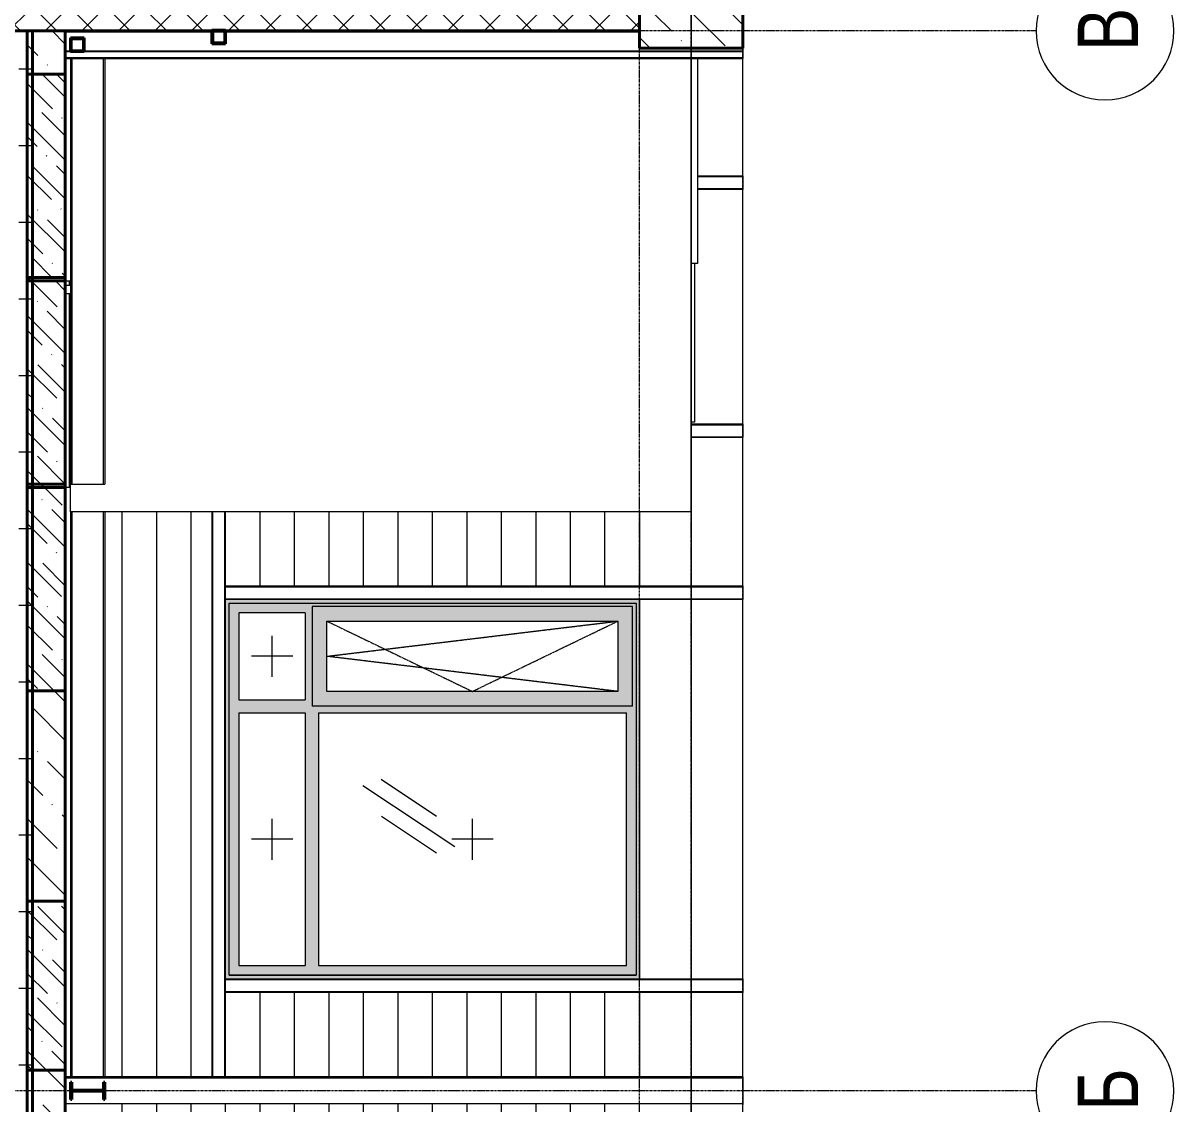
# Model space of a CAD drawing. Header units: millimetres. Extents: x 1117013 to 3394463, y -717780 to -102922.
# Drawn here: x 1305395 to 1312070, y -548771 to -542498 of the extents above; entities that cross this region are included whole.
import ezdxf

# ---------------------------------------------------------------- set-up
doc = ezdxf.new("R2010")
doc.units = ezdxf.units.MM
doc.linetypes.add('ADSK_Линия сетки', pattern=[21, 12, -3, 3, -3])
doc.linetypes.add('ADSK_Штриховая_ш2 п1', pattern=[3, 2, -1])
for name, color, linetype, lineweight in [('0003-Основная тонкая 0.13', 9, 'Continuous', 13), ('A-FLOR', 192, 'Continuous', 18), ('A-FLOR-LEVL', 51, 'Continuous', 9), ('A-FLOR-PATT', 8, 'Continuous', 40), ('A-GLAZ', 151, 'Continuous', 18), ('A-WALL', 113, 'Continuous', 18), ('A-WALL-PATT', 111, 'Continuous', 40), ('I-WALL', 2, 'Continuous', 18), ('S-BEAM', 12, 'Continuous', 18), ('S-COLS', 52, 'Continuous', 18), ('S-GRID', 1, 'Continuous', 9), ('S-GRID-IDEN', 1, 'Continuous', 20), ('S-STRS', 31, 'Continuous', 18), ('Ограждение', 7, 'Continuous', 18), ('Поручни', 7, 'Continuous', 18)]:
    doc.layers.add(name, color=color, linetype=linetype, lineweight=lineweight)
doc.styles.add('Century Gothic_2', font='GOTHIC.TTF', dxfattribs={"width": 0.8, "height": 350})
pattern_1 = [(236.31, (2475.93, 1244.6), (-1777.996, -3556), [641.07, -5769.6]), (236.31, (2511.5, 1137.9), (-1777.996, -3556), [384.64, -6026.03]), (236.31, (2298.13, 1137.9), (-1777.996, -3556.002), [384.64, -6026.03])]
pattern_2 = [(135, (1309269.55, -553434.85), (-308.6967, 84.1903), [396.875, -79.375, 3.353, -76.022])]
pattern_3 = [(45, (1409.13, 0), (84.1903, 308.6967), [396.875, -79.375, 3.353, -76.022])]

# ---------------------------------------------------------------- blocks, each defined once
blk = doc.blocks.new('rehau_окно_двупольное_2_фрамуги - 2160-2360 _створка и глухое__фрамуга-верх-884220-В_Разрез_Верт_1')
at = {"layer": 'A-GLAZ'}
h = blk.add_hatch(color=256, dxfattribs=at)
h.paths.add_polyline_path([(9000, 300), (9000, 2700), (6800, 2700), (6800, 300), (8134.5, 300)], flags=0)
h.paths.add_polyline_path([(6820, 320), (6820, 2680), (8980, 2680), (8980, 320), (8134.5, 320)], flags=0)
h = blk.add_hatch(color=256, dxfattribs=at)
h.paths.add_polyline_path([(8960, 320), (8980, 320), (8980, 2680), (6820, 2680), (6820, 320), (8875, 320)], flags=0)
h.paths.add_polyline_path([(8382, 340), (8382, 2198), (8960, 2198), (8960, 340), (8467, 340)], flags=0)
h.paths.add_polyline_path([(6876, 376), (6876, 2162), (8342, 2162), (8342, 376), (8134.5, 376)], flags=0)
h.paths.add_polyline_path([(8342, 2238), (6876, 2238), (6876, 2624), (8342, 2624)], flags=0)
h.paths.add_polyline_path([(8875, 2238), (8418, 2238), (8418, 2624), (8924, 2624), (8924, 2238)], flags=0)
at = {"layer": 'A-GLAZ', "lineweight": 9}
h = blk.add_hatch(dxfattribs=at)
h.set_pattern_fill('FP_2', color=256, style=0, pattern_type=2)
h.set_pattern_definition(pattern_1)
h.paths.add_polyline_path([(6878.3, 2238), (8342, 2238), (8342, 2624), (6876, 2624), (6876, 2238)], flags=0)
h = blk.add_hatch(dxfattribs=at)
h.set_pattern_fill('FP_2', color=256, style=0, pattern_type=2)
h.set_pattern_definition(pattern_1)
h.paths.add_polyline_path([(6876, 376), (8342, 376), (8342, 2162), (6876, 2162), (6876, 504.7)], flags=0)
at = {"layer": 'A-GLAZ'}
h = blk.add_hatch(color=256, dxfattribs=at)
h.paths.add_polyline_path([(8382, 340), (8960, 340), (8960, 2198), (8382, 2198), (8382, 1572.7)], flags=0)
h.paths.add_polyline_path([(8467, 425), (8467, 2113), (8875, 2113), (8875, 425)], flags=0)
for p, q in [((6820, 2680), (8980, 2680)), ((6820, 2680), (6820, 320)), ((6820, 320), (6820, 2680)), ((6820, 2680), (8980, 2680)), ((8980, 2680), (8980, 320)), ((8980, 2680), (8980, 320)), ((6876, 2624), (6876, 2238)), ((8342, 2624), (6876, 2624)), ((8342, 2624), (8342, 2238)), ((8418, 2624), (8418, 2238)), ((8924, 2624), (8418, 2624)), ((8924, 2238), (8924, 2624)), ((8342, 2238), (6876, 2238)), ((8924, 2238), (8418, 2238)), ((6876, 2162), (6876, 376)), ((8342, 2162), (6876, 2162)), ((8342, 2162), (8342, 376)), ((8960, 2198), (8382, 2198)), ((8382, 340), (8382, 2198)), ((8960, 340), (8960, 2198)), ((8467, 2113), (8875, 2113)), ((8467, 425), (8467, 2113)), ((8875, 2113), (8875, 425)), ((8875, 425), (8467, 425)), ((6876, 376), (8342, 376)), ((8382, 340), (8960, 340)), ((8980, 320), (6820, 320)), ((8980, 320), (6820, 320))]:
    blk.add_line(p, q, dxfattribs=at)
at = {"layer": 'A-GLAZ', "linetype": 'ADSK_Штриховая_ш2 п1'}
for p, q in [((7609, 2311), (7609, 2551)), ((8671, 2311), (8671, 2551)), ((7489, 2431), (7729, 2431)), ((8551, 2431), (8791, 2431)), ((8467, 425), (8671, 2113)), ((8875, 2113), (8467, 1269)), ((8671, 2113), (8875, 425)), ((7609, 1149), (7609, 1389)), ((7489, 1269), (7729, 1269)), ((8467, 1269), (8875, 425))]:
    blk.add_line(p, q, dxfattribs=at)
blk = doc.blocks.new('ADSK_КолоннаНесущая_Труба_ГОСТ 30245-2003 - 160x160x6-766301-В_Разрез_Верт_1')
at = {"layer": 'S-COLS'}
for p, q in [((6076, 3630), (6076, -300)), ((6224, 3630), (6224, -300)), ((6230, -300), (6230, 3630)), ((6230, -300), (6070, -300))]:
    blk.add_line(p, q, dxfattribs=at)
blk = doc.blocks.new('ADSK_КолоннаНесущая_Труба_ГОСТ 30245-2003 - 160x160x6-795632-В_Разрез_Верт_1')
at = {"layer": 'S-COLS'}
for p, q in [((12140, 3630), (12140, -300)), ((12146, 3630), (12146, -300)), ((12180, -300), (12140, -300))]:
    blk.add_line(p, q, dxfattribs=at)
blk = doc.blocks.new('ADSK_Балка_Двутавр_ТипБ_АСТО20-93 - 20Б1-889042-В_Разрез_Верт_1')
at = {"layer": 'S-BEAM', "lineweight": 40}
for p, q in [((6200, 3600), (6100, 3600)), ((6100, 3600), (6100, 3592)), ((6100, 3592), (6147.25, 3592)), ((6147.25, 3592), (6147.25, 3408)), ((6152.75, 3408), (6152.75, 3592)), ((6152.75, 3592), (6200, 3592)), ((6200, 3592), (6200, 3600)), ((6147.25, 3408), (6100, 3408)), ((6100, 3408), (6100, 3400)), ((6200, 3408), (6152.75, 3408)), ((6200, 3400), (6200, 3408)), ((6100, 3400), (6200, 3400))]:
    blk.add_line(p, q, dxfattribs=at)
blk = doc.blocks.new('ADSK_Балка_Труба_ГОСТ 30245-2003 - 80x80x5-851525-В_Разрез_Верт_1')
at = {"layer": 'S-BEAM', "lineweight": 40}
for p, q in [((12180, 3600), (12180, 3520)), ((12260, 3600), (12180, 3600)), ((12185, 3595), (12255, 3595)), ((12185, 3525), (12185, 3595)), ((12255, 3595), (12255, 3525)), ((12260, 3520), (12260, 3600)), ((12180, 3520), (12260, 3520)), ((12255, 3525), (12185, 3525))]:
    blk.add_line(p, q, dxfattribs=at)
blk = doc.blocks.new('ADSK_Балка_Труба_ГОСТ 30245-2003 - 80x80x5-888881-В_Разрез_Верт_1')
at = {"layer": 'S-BEAM', "lineweight": 40}
for p, q in [((12225, 2780), (12225, 2700)), ((12305, 2780), (12225, 2780)), ((12230, 2775), (12300, 2775)), ((12230, 2705), (12230, 2775)), ((12300, 2775), (12300, 2705)), ((12305, 2700), (12305, 2780)), ((12225, 2700), (12305, 2700)), ((12300, 2705), (12230, 2705))]:
    blk.add_line(p, q, dxfattribs=at)
blk = doc.blocks.new('SK_ПлитаПерекрытия_Пустотная - ПК 68-10-8-778403-В_Разрез_Верт_1')
at = {"layer": 'S-BEAM', "lineweight": 9}
h = blk.add_hatch(dxfattribs=at)
h.set_pattern_fill('FP_4', color=256, style=0, pattern_type=2)
h.set_pattern_definition(pattern_3)
h.paths.add_polyline_path([(6270, 3630), (7250, 3630), (7250, 3850), (6270, 3850)], flags=0)
at = {"layer": 'S-BEAM', "lineweight": 40}
for p, q in [((7250, 3850), (6270, 3850)), ((6270, 3850), (6270, 3630)), ((7250, 3630), (7250, 3850)), ((6270, 3630), (7250, 3630))]:
    blk.add_line(p, q, dxfattribs=at)
blk = doc.blocks.new('SK_ПлитаПерекрытия_Пустотная - ПК 68-12-8-778387-В_Разрез_Верт_1')
at = {"layer": 'S-BEAM', "lineweight": 9}
h = blk.add_hatch(dxfattribs=at)
h.set_pattern_fill('FP_5', color=256, style=0, pattern_type=2)
h.set_pattern_definition([(45, (1409.13, 0), (84.1895, 308.696), [396.875, -79.375, 3.353, -76.022])])
h.paths.add_polyline_path([(10870, 3630), (12050, 3630), (12050, 3850), (10870, 3850), (10870, 3803.8)], flags=0)
at = {"layer": 'S-BEAM', "lineweight": 40}
for p, q in [((12050, 3850), (10870, 3850)), ((10870, 3850), (10870, 3630)), ((12050, 3630), (12050, 3850)), ((10870, 3630), (12050, 3630))]:
    blk.add_line(p, q, dxfattribs=at)
blk = doc.blocks.new('SK_ПлитаПерекрытия_Пустотная - ПК 68-12-8-V1-В_Разрез_Верт_1')
at = {"layer": 'S-BEAM', "lineweight": 9}
h = blk.add_hatch(dxfattribs=at)
h.set_pattern_fill('FP_4', color=256, style=0, pattern_type=2)
h.set_pattern_definition(pattern_3)
h.paths.add_polyline_path([(10590.1, 3630), (10850, 3630), (10850, 3850), (9670, 3850), (9670, 3630), (10098.9, 3630)], flags=0)
at = {"layer": 'S-BEAM', "lineweight": 40}
for p, q in [((10850, 3850), (9670, 3850)), ((9670, 3850), (9670, 3630)), ((10850, 3630), (10850, 3850)), ((9670, 3630), (10850, 3630))]:
    blk.add_line(p, q, dxfattribs=at)
blk = doc.blocks.new('SK_ПлитаПерекрытия_Пустотная - ПК 68-12-8-V2-В_Разрез_Верт_1')
at = {"layer": 'S-BEAM', "lineweight": 9}
h = blk.add_hatch(dxfattribs=at)
h.set_pattern_fill('FP_4', color=256, style=0, pattern_type=2)
h.set_pattern_definition(pattern_3)
h.paths.add_polyline_path([(8470, 3630), (9650, 3630), (9650, 3850), (8470, 3850)], flags=0)
at = {"layer": 'S-BEAM', "lineweight": 40}
for p, q in [((9650, 3850), (8470, 3850)), ((8470, 3850), (8470, 3630)), ((9650, 3630), (9650, 3850)), ((8470, 3630), (9650, 3630))]:
    blk.add_line(p, q, dxfattribs=at)
blk = doc.blocks.new('ADSK_Балка_Труба_ГОСТ 30245-2003 - 80x80x5-888360-В_Разрез_Верт_1')
at = {"layer": 'S-BEAM'}
for p, q in [((9510, 2780), (6230, 2780)), ((6230, 2775), (9510, 2775)), ((6230, 2705), (9510, 2705)), ((6230, 2700), (6720, 2700)), ((6800, 2700), (9000, 2700)), ((9080, 2700), (9510, 2700))]:
    blk.add_line(p, q, dxfattribs=at)
blk = doc.blocks.new('ADSK_Балка_Двутавр_ТипБ_АСТО20-93 - 20Б1-889044-В_Разрез_Верт_1')
at = {"layer": 'S-BEAM'}
for p, q in [((9510, 3600), (6230, 3600)), ((9510, 3592), (6230, 3592)), ((12140, 3600), (9670, 3600)), ((12140, 3592), (9670, 3592)), ((6230, 3408), (9510, 3408)), ((9670, 3408), (12140, 3408)), ((9510, 3400), (6230, 3400))]:
    blk.add_line(p, q, dxfattribs=at)
blk = doc.blocks.new('ADSK_КолоннаНесущая_Труба_ГОСТ 30245-2003 - 120x80x5-887518-В_Разрез_Верт_1')
at = {"layer": 'S-COLS'}
for p, q in [((12185, 3630), (12185, 3600)), ((12295, 3630), (12295, 2780)), ((12185, 3520), (12185, -300)), ((12295, 2775), (12295, 2705)), ((12295, 2700), (12295, 300))]:
    blk.add_line(p, q, dxfattribs=at)
blk = doc.blocks.new('ADSK_КолоннаНесущая_Труба_ГОСТ 30245-2003 - 120x80x5-886957-В_Разрез_Верт_1')
at = {"layer": 'S-COLS'}
for p, q in [((9005, 2700), (9005, -300)), ((9075, 2700), (9075, -300))]:
    blk.add_line(p, q, dxfattribs=at)
blk = doc.blocks.new('ADSK_КолоннаНесущая_Труба_ГОСТ 30245-2003 - 120x80x5-V7-В_Разрез_Верт_1')
at = {"layer": 'S-COLS'}
for p, q in [((9945, 0), (9945, -300)), ((10015, 0), (10015, -300))]:
    blk.add_line(p, q, dxfattribs=at)
blk = doc.blocks.new('ADSK_КолоннаНесущая_Труба_ГОСТ 30245-2003 - 120x80x5-V8-В_Разрез_Верт_1')
at = {"layer": 'S-COLS'}
for p, q in [((11385, -36.3), (11385, -300)), ((11455, -36.3), (11455, -300))]:
    blk.add_line(p, q, dxfattribs=at)
blk = doc.blocks.new('Ограждение - Ограждение-899772-В_Разрез_Верт_1')
at = {"layer": 'Поручни'}
for p, q in [((10775, 3600), (10775, 3630)), ((10825, 3630), (10825, 3600))]:
    blk.add_line(p, q, dxfattribs=at)
blk = doc.blocks.new('Ось сетки - Круг_Ø8 мм-6577-В_Разрез_Верт_1')
at = {"layer": 'S-GRID-IDEN'}
for start, end in [(360, 180), (180, 360)]:
    blk.add_arc((0, -2400), 400, start, end, dxfattribs=at)

msp = doc.modelspace()

# ---------------------------------------------------------------- hatches: boundary and pattern name
at = {"layer": 'A-FLOR-PATT', "lineweight": 9}
h = msp.add_hatch(dxfattribs=at)
h.set_pattern_fill('FP_3', color=256, angle=90, style=0, pattern_type=2)
h.set_pattern_definition([(90, (1309269.55, -553434.85), (-222.25, 222.25), [222.25, -222.25]), (180, (1309269.55, -553212.6), (-222.25, -222.25), [222.25, -222.25])])
h.paths.add_polyline_path([(1305449.5528, -542780.5397), (1305449.5528, -542543.9788), (1305369.5528, -542543.9788), (1305369.5528, -554843.9788), (1305449.5528, -554843.9788), (1305449.5528, -543762.7859)], flags=0)
h = msp.add_hatch(dxfattribs=at)
h.set_pattern_fill('FP_4', color=256, angle=90, style=0, pattern_type=2)
h.set_pattern_definition(pattern_2)
h.paths.add_polyline_path([(1305639.5528, -545236.1552), (1305639.5528, -542543.9788), (1305419.5528, -542543.9788), (1305419.5528, -554843.9788), (1305639.5528, -554843.9788), (1305639.5528, -545727.2783)], flags=0)
at = {"layer": 'A-WALL-PATT', "lineweight": 9}
h = msp.add_hatch(dxfattribs=at)
h.set_pattern_fill('FP_6', color=256, angle=90, style=0, pattern_type=2)
h.set_pattern_definition([(90, (1308969.55, -554903.98), (-200, 1e-14), [])])
h.paths.add_polyline_path([(1308969.5528, -542433.634), (1308969.5528, -542423.9788), (1308959.5528, -542423.9788), (1308959.5528, -542433.9788), (1308969.5528, -542433.9788)], flags=0)
h.paths.add_polyline_path([(1308969.5528, -554683.9788), (1308969.5528, -548773.9788), (1305869.5528, -548773.9788), (1305869.5528, -554683.9788), (1308913.0822, -554683.9788)], flags=0)
h.paths.add_polyline_path([(1308969.5528, -548613.9788), (1308969.5528, -548123.9788), (1306569.5528, -548123.9788), (1306569.5528, -548613.9788), (1306770.7293, -548613.9788)], flags=0)
h.paths.add_polyline_path([(1308969.5528, -545333.9788), (1306569.5528, -545333.9788), (1306569.5528, -545763.9788), (1308969.5528, -545763.9788)], flags=0)
h.paths.add_polyline_path([(1307769.5528, -542433.9788), (1307769.5528, -542423.9788), (1307759.5528, -542423.9788), (1307759.5528, -542433.9788)], flags=0)
h.paths.add_polyline_path([(1306569.5528, -542433.9788), (1306569.5528, -542423.9788), (1306559.5528, -542423.9788), (1306559.5528, -542433.9788)], flags=0)
h.paths.add_polyline_path([(1306489.5528, -548613.9788), (1306489.5528, -545333.9788), (1305869.5528, -545333.9788), (1305869.5528, -548613.9788), (1306421.9528, -548613.9788)], flags=0)
h.paths.add_polyline_path([(1305669.5528, -545333.9788), (1305669.5528, -545193.9788), (1305639.5528, -545193.9788), (1305639.5528, -548613.9788), (1305669.5528, -548613.9788), (1305669.5528, -545727.2783)], flags=0)
h.paths.add_polyline_path([(1305669.5528, -554593.9788), (1305669.5528, -548773.9788), (1305639.5528, -548773.9788), (1305639.5528, -554683.9788), (1305669.5528, -554683.9788)], flags=0)
h.paths.add_polyline_path([(1305669.5528, -543762.7859), (1305669.5528, -542703.9788), (1305639.5528, -542703.9788), (1305639.5528, -543993.9788), (1305669.5528, -543993.9788), (1305669.5528, -543921.4788)], flags=0)
h.paths.add_polyline_path([(1305369.5528, -542433.6444), (1305369.5528, -542423.9788), (1305359.5528, -542423.9788), (1305359.5528, -542433.9788), (1305369.5528, -542433.9788)], flags=0)
h.paths.add_polyline_path([(1305369.5528, -545727.2783), (1305369.5528, -545333.5788), (1302969.5528, -545333.5788), (1302969.5528, -545763.9788), (1305369.5528, -545763.9788)], flags=0)
h.paths.add_polyline_path([(1305369.5528, -548123.9788), (1302969.5528, -548123.9788), (1302969.5528, -548613.9788), (1305369.5528, -548613.9788)], flags=0)
h.paths.add_polyline_path([(1305369.5528, -548773.9788), (1301869.5528, -548774.676), (1301869.5528, -554683.9788), (1305369.5528, -554683.9788), (1305369.5528, -550638.5092)], flags=0)
h.paths.add_polyline_path([(1304169.5528, -542423.9788), (1304159.5528, -542423.9788), (1304159.5528, -542433.9788), (1304169.5528, -542433.0544)], flags=0)
h.paths.add_polyline_path([(1302969.5528, -542423.9788), (1302959.5528, -542423.9788), (1302959.5528, -542433.9788), (1302969.5528, -542433.9788)], flags=0)
h.paths.add_polyline_path([(1302889.5528, -545729.9788), (1302889.5528, -545333.5788), (1302146.3327, -545333.5788), (1301869.5528, -548497.1878), (1301869.5528, -548613.9788), (1302889.5528, -548613.2815), (1302889.5528, -546709.5245)], flags=0)
h.paths.add_polyline_path([(1302069.5528, -542543.9788), (1302069.5528, -542423.9788), (1302049.5528, -542423.9788), (1302039.0542, -542543.9788), (1302049.5528, -542543.9788)], flags=0)
h.paths.add_polyline_path([(1301945.5688, -545333.5788), (1301869.5528, -545333.5788), (1301869.5528, -546202.4452), (1301922.8722, -545593.0017)], flags=0)
h.paths.add_polyline_path([(1301898.9798, -542423.9788), (1301869.5528, -542423.9788), (1301870.5247, -542749.2218)], flags=0)
h = msp.add_hatch(dxfattribs=at)
h.set_pattern_fill('FP_1', color=256, angle=90, style=0, pattern_type=2)
h.set_pattern_definition([(135, (1309269.55, -553434.85), (-106.066, -106.066), []), (225, (1309269.55, -553434.85), (106.066, -106.066), [])])
h.paths.add_polyline_path([(1308969.5528, -542433.9788), (1308959.5528, -542433.9788), (1308959.5528, -542423.9788), (1307769.5528, -542423.9788), (1307769.5528, -542433.9788), (1307759.5528, -542433.9788), (1307759.5528, -542423.9788), (1306569.5528, -542423.9788), (1306569.5528, -542433.9788), (1306559.5528, -542433.9788), (1306559.5528, -542423.9788), (1305369.5528, -542423.9788), (1305369.5528, -542433.9788), (1305359.5528, -542433.9788), (1305359.5528, -542423.9788), (1304169.5528, -542423.9788), (1304169.5528, -542433.9788), (1304159.5528, -542433.9788), (1304159.5528, -542423.9788), (1302969.5528, -542423.9788), (1302969.5528, -542433.9788), (1302959.5528, -542433.9788), (1302959.5528, -542423.9788), (1302069.5528, -542423.9788), (1302069.5528, -542543.9788), (1308969.5528, -542543.9788), (1308969.5528, -542534.9781)], flags=0)
h = msp.add_hatch(dxfattribs=at)
h.set_pattern_fill('FP_4', color=256, angle=90, style=0, pattern_type=2)
h.set_pattern_definition(pattern_2)
h.paths.add_polyline_path([(1309569.5528, -542443.9788), (1308969.5528, -542443.9788), (1308969.5528, -542643.9788), (1309569.5528, -542643.9788)], flags=0)

# ---------------------------------------------------------------- linework, layer by layer
at = {"layer": '0003-Основная тонкая 0.13'}
msp.add_xline((1309269.5528, -628011.5246), (0, -1), dxfattribs=at)
at = {"layer": 'A-FLOR', "lineweight": 40}
for p, q in [((1305419.5528, -542543.9788), (1305419.5528, -554843.9788)), ((1305449.5528, -554843.9788), (1305449.5528, -542543.9788)), ((1305639.5528, -554843.9788), (1305639.5528, -542543.9788))]:
    msp.add_line(p, q, dxfattribs=at)
at = {"layer": 'A-FLOR-LEVL', "linetype": 'ADSK_Линия сетки'}
for p, q in [((1308969.5528, -558843.9788), (1308969.5528, -538543.9788)), ((1309569.5528, -558843.9788), (1309569.5528, -538543.9788))]:
    msp.add_line(p, q, dxfattribs=at)
at = {"layer": 'A-FLOR-LEVL', "linetype": 'ADSK_Линия сетки', "lineweight": 20}
msp.add_line((1309269.5528, -558843.9788), (1309269.5528, -538543.9788), dxfattribs=at)
at = {"layer": 'A-WALL', "lineweight": 40}
for p, q in [((1308969.5528, -542333.9788), (1308969.5528, -542643.9788)), ((1309569.5528, -542643.9788), (1309569.5528, -542343.9788)), ((1302069.5528, -542543.9788), (1308969.5528, -542543.9788)), ((1308969.5528, -542643.9788), (1309569.5528, -542643.9788))]:
    msp.add_line(p, q, dxfattribs=at)
at = {"layer": 'A-WALL'}
for p, q in [((1309569.5528, -543383.9788), (1309569.5528, -542703.9788)), ((1309569.5528, -544823.9788), (1309569.5528, -543463.9788)), ((1309289.5528, -543893.9788), (1309289.5528, -544813.9788)), ((1309289.5528, -544813.9788), (1309269.5528, -544813.9788)), ((1309569.5528, -545763.9788), (1309569.5528, -544903.9788)), ((1308969.5528, -545333.9788), (1308969.5528, -545763.9788)), ((1308969.5528, -545843.9788), (1308969.5528, -548043.9788)), ((1309569.5528, -548043.9788), (1309569.5528, -545843.9788)), ((1308969.5528, -548123.9788), (1308969.5528, -548613.9788)), ((1309569.5528, -548613.9788), (1309569.5528, -548123.9788))]:
    msp.add_line(p, q, dxfattribs=at)
at = {"layer": 'I-WALL'}
for p, q in [((1309269.5528, -542703.9788), (1305869.5528, -542703.9788)), ((1305869.5528, -542703.9788), (1305869.5528, -545173.9788)), ((1309269.5528, -545333.9788), (1309269.5528, -542703.9788)), ((1305669.5528, -545173.9788), (1305869.5528, -545173.9788)), ((1305669.5528, -545333.9788), (1305669.5528, -545173.9788)), ((1309269.5528, -545333.9788), (1305669.5528, -545333.9788))]:
    msp.add_line(p, q, dxfattribs=at)
at = {"layer": 'S-COLS'}
for p, q in [((1305639.5528, -542663.9788), (1305669.5528, -542663.9788)), ((1305749.5528, -542663.9788), (1309569.5528, -542663.9788)), ((1309569.5528, -542643.9788), (1309569.5528, -542663.9788)), ((1309305.8325, -543383.9788), (1309569.5528, -543383.9788)), ((1309569.5528, -543383.9788), (1309569.5528, -543463.9788)), ((1309569.5528, -543463.9788), (1309305.8325, -543463.9788)), ((1309269.5528, -544823.9788), (1309569.5528, -544823.9788)), ((1309569.5528, -544823.9788), (1309569.5528, -544903.9788)), ((1309569.5528, -544903.9788), (1309269.5528, -544903.9788)), ((1306569.5528, -545843.9788), (1306569.5528, -545763.9788)), ((1306569.5528, -545763.9788), (1309569.5528, -545763.9788)), ((1309569.5528, -545763.9788), (1309569.5528, -545843.9788)), ((1309569.5528, -545843.9788), (1306569.5528, -545843.9788)), ((1306569.5528, -548123.9788), (1306569.5528, -548043.9788)), ((1306569.5528, -548043.9788), (1309569.5528, -548043.9788)), ((1309569.5528, -548043.9788), (1309569.5528, -548123.9788)), ((1309569.5528, -548123.9788), (1306569.5528, -548123.9788))]:
    msp.add_line(p, q, dxfattribs=at)
at = {"layer": 'S-GRID', "linetype": 'ADSK_Линия сетки'}
for p, q in [((1311269.5528, -542543.9788), (1300269.5528, -542543.9788)), ((1311269.5528, -548693.9788), (1300269.5528, -548693.9788))]:
    msp.add_line(p, q, dxfattribs=at)
at = {"layer": 'S-STRS'}
for p, q in [((1309305.8325, -542703.9788), (1309305.8325, -543893.9788)), ((1309305.8325, -543893.9788), (1309269.5528, -543893.9788)), ((1305639.5528, -543993.9788), (1305664.5528, -543993.9788)), ((1305664.5528, -543993.9788), (1305669.5528, -543993.9788)), ((1305664.5528, -544018.9788), (1305664.5528, -543993.9788)), ((1305664.5528, -545193.9788), (1305664.5528, -544068.9788)), ((1305669.5528, -544093.9788), (1305664.5528, -544093.9788)), ((1305664.5528, -545093.9788), (1305669.5528, -545093.9788)), ((1305669.5528, -545143.9788), (1305664.5528, -545143.9788)), ((1305664.5528, -545193.9788), (1305639.5528, -545193.9788)), ((1305669.5528, -545193.9788), (1305664.5528, -545193.9788))]:
    msp.add_line(p, q, dxfattribs=at)

# ---------------------------------------------------------------- block references
at = {"layer": 'A-GLAZ', "rotation": 90}
msp.add_blockref('rehau_окно_двупольное_2_фрамуги - 2160-2360 _створка и глухое__фрамуга-верх-884220-В_Разрез_Верт_1', (1309269.5528, -554843.9788), dxfattribs=at)
at = {"layer": 'S-BEAM', "rotation": 90}
for name in ['ADSK_Балка_Труба_ГОСТ 30245-2003 - 80x80x5-888881-В_Разрез_Верт_1', 'ADSK_Балка_Труба_ГОСТ 30245-2003 - 80x80x5-851525-В_Разрез_Верт_1', 'ADSK_Балка_Двутавр_ТипБ_АСТО20-93 - 20Б1-889044-В_Разрез_Верт_1', 'SK_ПлитаПерекрытия_Пустотная - ПК 68-12-8-778387-В_Разрез_Верт_1', 'SK_ПлитаПерекрытия_Пустотная - ПК 68-12-8-V1-В_Разрез_Верт_1', 'SK_ПлитаПерекрытия_Пустотная - ПК 68-12-8-V2-В_Разрез_Верт_1', 'ADSK_Балка_Труба_ГОСТ 30245-2003 - 80x80x5-888360-В_Разрез_Верт_1', 'SK_ПлитаПерекрытия_Пустотная - ПК 68-10-8-778403-В_Разрез_Верт_1', 'ADSK_Балка_Двутавр_ТипБ_АСТО20-93 - 20Б1-889042-В_Разрез_Верт_1']:
    msp.add_blockref(name, (1309269.5528, -554843.9788), dxfattribs=at)
at = {"layer": 'S-COLS', "rotation": 90}
for name, p in [('ADSK_КолоннаНесущая_Труба_ГОСТ 30245-2003 - 160x160x6-795632-В_Разрез_Верт_1', (1309269.5528, -554843.9788)), ('ADSK_КолоннаНесущая_Труба_ГОСТ 30245-2003 - 120x80x5-887518-В_Разрез_Верт_1', (1309269.5528, -554843.9788)), ('ADSK_КолоннаНесущая_Труба_ГОСТ 30245-2003 - 120x80x5-V8-В_Разрез_Верт_1', (1309269.5528, -554843.9788)), ('ADSK_КолоннаНесущая_Труба_ГОСТ 30245-2003 - 120x80x5-V7-В_Разрез_Верт_1', (1309269.5528, -554843.9788)), ('ADSK_КолоннаНесущая_Труба_ГОСТ 30245-2003 - 120x80x5-886957-В_Разрез_Верт_1', (1309269.5528, -554843.9788)), ('ADSK_КолоннаНесущая_Труба_ГОСТ 30245-2003 - 120x80x5-886957-В_Разрез_Верт_1', (1309269.5528, -557123.9788)), ('ADSK_КолоннаНесущая_Труба_ГОСТ 30245-2003 - 160x160x6-766301-В_Разрез_Верт_1', (1309269.5528, -554843.9788))]:
    msp.add_blockref(name, p, dxfattribs=at)
at = {"layer": 'S-GRID-IDEN', "rotation": 90}
for p in [(1309269.5528, -542543.9788), (1309269.5528, -548693.9788)]:
    msp.add_blockref('Ось сетки - Круг_Ø8 мм-6577-В_Разрез_Верт_1', p, dxfattribs=at)
at = {"layer": 'Ограждение', "rotation": 90}
msp.add_blockref('Ограждение - Ограждение-899772-В_Разрез_Верт_1', (1309269.5528, -554843.9788), dxfattribs=at)

# ---------------------------------------------------------------- texts
at = {"layer": 'S-GRID-IDEN', "lineweight": 9, "char_height": 350, "width": 275.7805, "attachment_point": 1, "rotation": 90, "style": 'Century Gothic_2'}
for s, insert in [('\\fCentury Gothic|b0|i0|c204|p34|;\\W.8;В', (1311511.483, -542660.0502)), ('\\fCentury Gothic|b0|i0|c204|p34|;\\W.8;Б', (1311511.483, -548810.0502))]:
    msp.add_mtext(s, dxfattribs=dict(at, insert=insert))

doc.saveas('drawing.dxf')
